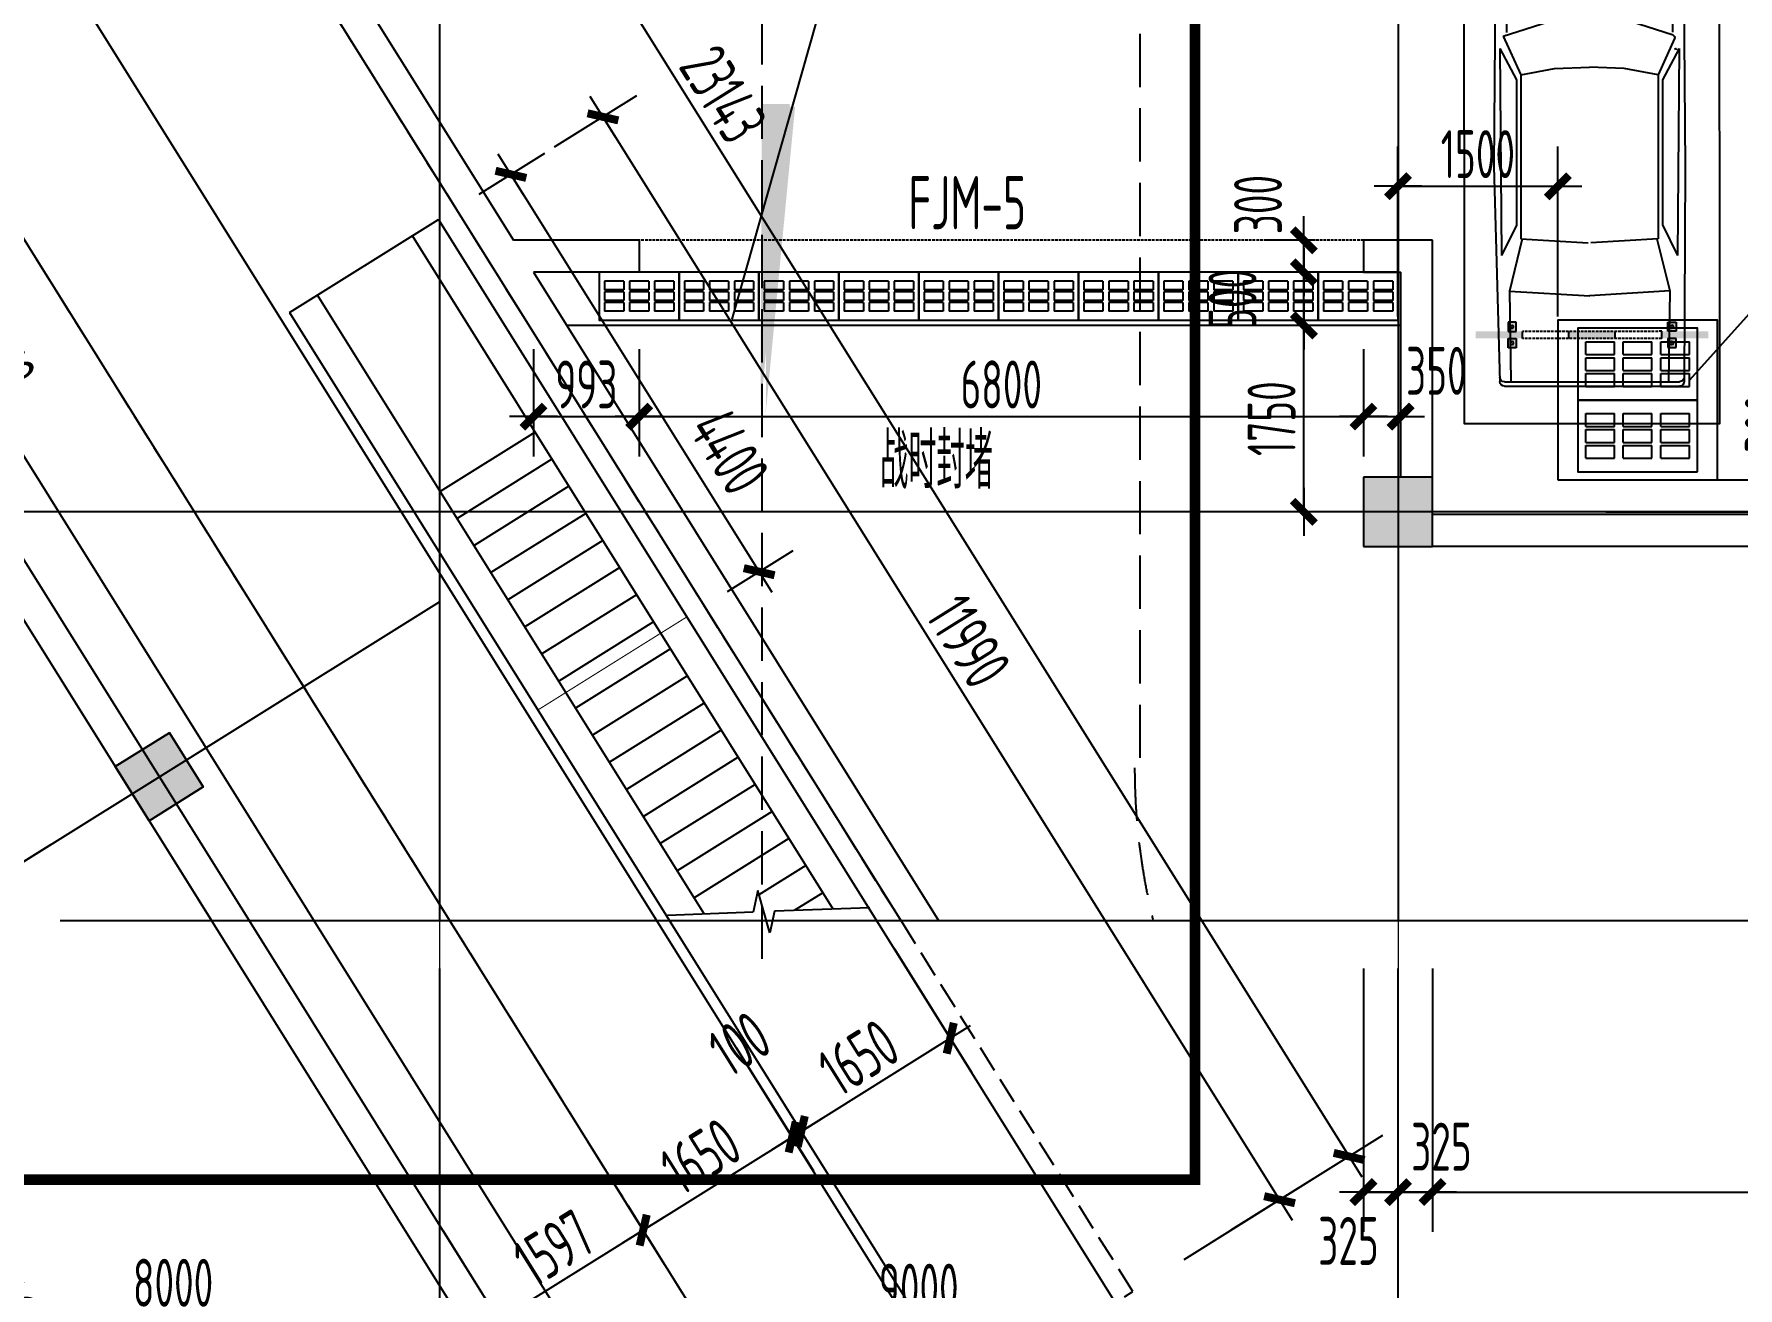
# Model space of a CAD drawing. Extents: x 1596194 to 1987057, y -212608 to 63160.
# Drawn here: x 1657224 to 1673222, y -39577 to -27804 of the extents above; entities that cross this region are included whole.
import ezdxf

# ---------------------------------------------------------------- set-up
doc = ezdxf.new("R2010")
doc.units = 0
doc.header["$LTSCALE"] = 100
doc.header["$MEASUREMENT"] = 0
doc.linetypes.add('DASH', pattern=[0.35, 0.25, -0.1])
doc.linetypes.add('DASH_200', pattern=[0.7, 0.5, -0.2])
doc.layers.get('0').update_dxf_attribs({"linetype": 'CONTINUOUS'})
doc.layers.get('DEFPOINTS').update_dxf_attribs({"linetype": 'CONTINUOUS'})
for name, color, linetype in [('4', 6, 'DASH'), ('_走道示意', 8, 'CONTINUOUS'), ('BALCONY', 6, 'CONTINUOUS'), ('CAR', 8, 'CONTINUOUS'), ('COLUMN', 1, 'CONTINUOUS'), ('DCHJ', 1, 'CONTINUOUS'), ('DOTE', 251, 'CONTINUOUS'), ('HA', 150, 'CONTINUOUS'), ('PUB_DIM', 3, 'CONTINUOUS'), ('PUB_TEXT', 30, 'CONTINUOUS'), ('SOLID_HATCH', 40, 'CONTINUOUS'), ('WALL', 2, 'CONTINUOUS'), ('WINDOW', 4, 'CONTINUOUS'), ('WINDOWS', 4, 'CONTINUOUS'), ('图层2', 251, 'CONTINUOUS'), ('车位', 8, 'CONTINUOUS')]:
    doc.layers.add(name, color=color, linetype=linetype)
doc.layers.add('AXIS', color=3, linetype='CONTINUOUS', lineweight=9)
doc.styles.add('DIM', font='', dxfattribs={"width": 0.75})
doc.styles.add('DIM_FONT', font='SYSZ.shx', dxfattribs={"width": 0.7, "bigfont": 'SYFS.shx'})
doc.styles.get('DIM').set_extended_font_data('FangSong_GB2312')
doc.dimstyles.new('DIMN-200', dxfattribs={"dimtxt": 300, "dimasz": 1, "dimexe": 250, "dimexo": 0, "dimgap": 150, "dimtad": 1, "dimdec": 0, "dimdsep": 46, "dimtxsty": 'DIM_FONT', "dimblk": '_DIMX', "dimcen": 2.5, "dimclrd": 3, "dimclre": 3, "dimclrt": 7, "dimadec": 0, "dimazin": 0, "dimtfac": 1, "dimtdec": 0, "dimtix": 1, "dimtmove": 2, "dimatfit": 3, "dimldrblk": '_DIMX', "dimfxl": 0, "dimtolj": 1, "dimtzin": 0, "dimarcsym": 0})
doc.dimstyles.new('DIMN150', dxfattribs={"dimscale": 1.5, "dimtxt": 300, "dimasz": 1, "dimexe": 250, "dimexo": 300, "dimgap": 30, "dimtad": 1, "dimdec": 0, "dimzin": 0, "dimdsep": 46, "dimtxsty": 'DIM_FONT', "dimblk": 'ARCHTICK', "dimcen": 0.09, "dimclrt": 7, "dimazin": 2, "dimtfac": 1, "dimtdec": 0, "dimtix": 1, "dimtmove": 2, "dimatfit": 3, "dimldrblk": 'DOT', "dimfxl": 0, "dimtolj": 1, "dimtzin": 0, "dimarcsym": 0})

# ---------------------------------------------------------------- blocks, each defined once
blk = doc.blocks.new('_archtick')
blk.add_line((-150, 0), (150, 0))
at = {"const_width": 50}
blk.add_lwpolyline([(-70, -70), (70, 70)], dxfattribs=at)
blk = doc.blocks.new('*D356')
at = {"layer": 'DEFPOINTS', "color": 0}
for p in [(1655378, -19922), (1669571, -38343), (1667642, -39548)]:
    blk.add_point(p, dxfattribs=at)
at = {"layer": 'PUB_DIM', "color": 0, "lineweight": -2}
for p, q in [((1655759, -19683), (1657625, -18517)), ((1657307, -18716), (1669571, -38343)), ((1668023, -39310), (1669889, -38144))]:
    blk.add_line(p, q, dxfattribs=at)
at = {"layer": 'PUB_DIM', "color": 0, "lineweight": -2, "xscale": 1.5, "yscale": 1.5, "zscale": 1.5}
for p, rotation in [((1657307, -18716), 121.9999999999949), ((1669571, -38343), 301.9999999999948)]:
    blk.add_blockref('_archtick', p, dxfattribs=dict(at, rotation=rotation))
at = {"layer": 'PUB_DIM', "color": 7, "insert": (1663695, -28369), "char_height": 450, "attachment_point": 5, "rotation": 302, "style": 'DIM_FONT'}
blk.add_mtext('\\A1;23143', dxfattribs=at)
blk = doc.blocks.new('_Dot')
at = {"color": 0, "linetype": 'ByBlock', "lineweight": -2}
blk.add_line((-0.5, 0), (-1, 0), dxfattribs=at)
at = {"color": 0, "linetype": 'ByBlock', "const_width": 0.5}
blk.add_lwpolyline([(-0.25, 0, 1), (0.25, 0, 1)], format="xyb", close=True, dxfattribs=at)
blk = doc.blocks.new('*D397')
at = {"layer": 'DEFPOINTS', "color": 0}
for p in [(1656291, -36449), (1659788, -42046), (1658566, -42810)]:
    blk.add_point(p, dxfattribs=at)
at = {"layer": 'PUB_DIM', "color": 0, "lineweight": -2}
for p, q in [((1655909, -36688), (1654750, -37412)), ((1655068, -37213), (1658566, -42810)), ((1659407, -42285), (1658248, -43009))]:
    blk.add_line(p, q, dxfattribs=at)
at = {"layer": 'PUB_DIM', "color": 0, "lineweight": -2, "xscale": 1.5, "yscale": 1.5, "zscale": 1.5}
for p, rotation in [((1655068, -37213), 121.9999999999517), ((1658566, -42810), 301.9999999999517)]:
    blk.add_blockref('_archtick', p, dxfattribs=dict(at, rotation=rotation))
at = {"layer": 'PUB_DIM', "color": 7, "insert": (1657073, -39852), "char_height": 450, "attachment_point": 5, "rotation": 302, "style": 'DIM_FONT'}
blk.add_mtext('\\A1;6600', dxfattribs=at)
blk = doc.blocks.new('*D596')
at = {"layer": 'DEFPOINTS', "color": 0}
for p in [(1670355, -36127), (1678705, -36127), (1678705, -38677)]:
    blk.add_point(p, dxfattribs=at)
at = {"layer": 'PUB_DIM', "color": 0, "lineweight": -2}
for p, q in [((1670355, -36577), (1670355, -39052)), ((1678705, -36577), (1678705, -39052)), ((1670355, -38677), (1678705, -38677))]:
    blk.add_line(p, q, dxfattribs=at)
at = {"layer": 'PUB_DIM', "color": 0, "lineweight": -2, "xscale": 1.5, "yscale": 1.5, "zscale": 1.5, "rotation": 180}
blk.add_blockref('_archtick', (1670355, -38677), dxfattribs=at)
at = {"layer": 'PUB_DIM', "color": 0, "lineweight": -2, "xscale": 1.5, "yscale": 1.5, "zscale": 1.5}
blk.add_blockref('_archtick', (1678705, -38677), dxfattribs=at)
at = {"layer": 'PUB_DIM', "color": 7, "insert": (1674530, -38374), "char_height": 450, "attachment_point": 5, "style": 'DIM_FONT'}
blk.add_mtext('\\A1;8350', dxfattribs=at)
blk = doc.blocks.new('*D597')
at = {"layer": 'DEFPOINTS', "color": 0}
for p in [(1670030, -36127), (1670355, -36127), (1670355, -38677)]:
    blk.add_point(p, dxfattribs=at)
at = {"layer": 'PUB_DIM', "color": 0, "lineweight": -2}
for p, q in [((1670030, -36577), (1670030, -39052)), ((1670355, -36577), (1670355, -39052)), ((1670030, -38677), (1670355, -38677))]:
    blk.add_line(p, q, dxfattribs=at)
at = {"layer": 'PUB_DIM', "color": 0, "lineweight": -2, "xscale": 1.5, "yscale": 1.5, "zscale": 1.5, "rotation": 180}
blk.add_blockref('_archtick', (1670030, -38677), dxfattribs=at)
at = {"layer": 'PUB_DIM', "color": 0, "lineweight": -2, "xscale": 1.5, "yscale": 1.5, "zscale": 1.5}
blk.add_blockref('_archtick', (1670355, -38677), dxfattribs=at)
at = {"layer": 'PUB_DIM', "color": 7, "insert": (1670438, -38251), "char_height": 450, "attachment_point": 5, "style": 'DIM_FONT'}
blk.add_mtext('\\A1;325', dxfattribs=at)
blk = doc.blocks.new('*D598')
at = {"layer": 'DEFPOINTS', "color": 0}
for p in [(1669705, -36127), (1670030, -36127), (1670030, -38677)]:
    blk.add_point(p, dxfattribs=at)
at = {"layer": 'PUB_DIM', "color": 0, "lineweight": -2}
for p, q in [((1669705, -36577), (1669705, -39052)), ((1670030, -36577), (1670030, -39052)), ((1669705, -38677), (1670030, -38677))]:
    blk.add_line(p, q, dxfattribs=at)
at = {"layer": 'PUB_DIM', "color": 0, "lineweight": -2, "xscale": 1.5, "yscale": 1.5, "zscale": 1.5, "rotation": 180}
blk.add_blockref('_archtick', (1669705, -38677), dxfattribs=at)
at = {"layer": 'PUB_DIM', "color": 0, "lineweight": -2, "xscale": 1.5, "yscale": 1.5, "zscale": 1.5}
blk.add_blockref('_archtick', (1670030, -38677), dxfattribs=at)
at = {"layer": 'PUB_DIM', "color": 7, "insert": (1669565, -39136), "char_height": 450, "attachment_point": 5, "style": 'DIM_FONT'}
blk.add_mtext('\\A1;325', dxfattribs=at)
blk = doc.blocks.new('*D781')
at = {"layer": 'DEFPOINTS', "color": 0}
for p in [(1650461, -19060), (1664492, -41515), (1663575, -42088)]:
    blk.add_point(p, dxfattribs=at)
at = {"layer": 'PUB_DIM', "color": 0, "lineweight": -2}
for p, q in [((1650079, -19298), (1649226, -19832)), ((1649544, -19633), (1663575, -42088)), ((1664110, -41753), (1663257, -42286))]:
    blk.add_line(p, q, dxfattribs=at)
at = {"layer": 'PUB_DIM', "color": 0, "lineweight": -2, "xscale": 1.5, "yscale": 1.5, "zscale": 1.5}
for p, rotation in [((1649544, -19633), 122.0000000000058), ((1663575, -42088), 302.0000000000059)]:
    blk.add_blockref('_archtick', p, dxfattribs=dict(at, rotation=rotation))
at = {"layer": 'PUB_DIM', "color": 7, "insert": (1656816, -30700), "char_height": 450, "attachment_point": 5, "rotation": 302, "style": 'DIM_FONT'}
blk.add_mtext('\\A1;26478', dxfattribs=at)
blk = doc.blocks.new('*D782')
at = {"layer": 'DEFPOINTS', "color": 0}
for p in [(1661022, -29545), (1664032, -32852), (1663353, -33276)]:
    blk.add_point(p, dxfattribs=at)
at = {"layer": 'PUB_DIM', "color": 0, "lineweight": -2}
for p, q in [((1661403, -29306), (1662019, -28922)), ((1661701, -29121), (1664032, -32852)), ((1663735, -33038), (1664350, -32653))]:
    blk.add_line(p, q, dxfattribs=at)
at = {"layer": 'PUB_DIM', "color": 0, "lineweight": -2, "xscale": 1.5, "yscale": 1.5, "zscale": 1.5}
for p, rotation in [((1661701, -29121), 121.9999999999991), ((1664032, -32852), 301.9999999999991)]:
    blk.add_blockref('_archtick', p, dxfattribs=dict(at, rotation=rotation))
at = {"layer": 'PUB_DIM', "color": 7, "insert": (1663751, -31722), "char_height": 450, "attachment_point": 5, "rotation": 302, "style": 'DIM_FONT'}
blk.add_mtext('\\A1;4400', dxfattribs=at)
blk = doc.blocks.new('*D783')
at = {"layer": 'DEFPOINTS', "color": 0}
for p in [(1661730, -29102), (1668918, -38749), (1668084, -39270)]:
    blk.add_point(p, dxfattribs=at)
at = {"layer": 'PUB_DIM', "color": 0, "lineweight": -2}
for p, q in [((1662111, -28864), (1662883, -28382)), ((1662565, -28581), (1668918, -38749)), ((1668465, -39032), (1669236, -38550))]:
    blk.add_line(p, q, dxfattribs=at)
at = {"layer": 'PUB_DIM', "color": 0, "lineweight": -2, "xscale": 1.5, "yscale": 1.5, "zscale": 1.5}
for p, rotation in [((1662565, -28581), 122.0000000000068), ((1668918, -38749), 302.0000000000068)]:
    blk.add_blockref('_archtick', p, dxfattribs=dict(at, rotation=rotation))
at = {"layer": 'PUB_DIM', "color": 7, "insert": (1665998, -33505), "char_height": 450, "attachment_point": 5, "rotation": 302, "style": 'DIM_FONT'}
blk.add_mtext('\\A1;11990', dxfattribs=at)
blk = doc.blocks.new('*D785')
at = {"layer": 'DEFPOINTS', "color": 0}
for p in [(1657759, -35178), (1661574, -41284), (1657947, -43550)]:
    blk.add_point(p, dxfattribs=at)
at = {"layer": 'PUB_DIM', "color": 0, "lineweight": -2}
for p, q in [((1657377, -35417), (1653814, -37643)), ((1654132, -37444), (1657947, -43550)), ((1661193, -41523), (1657629, -43749))]:
    blk.add_line(p, q, dxfattribs=at)
at = {"layer": 'PUB_DIM', "color": 0, "lineweight": -2, "xscale": 1.5, "yscale": 1.5, "zscale": 1.5}
for p, rotation in [((1654132, -37444), 121.9999999999941), ((1657947, -43550), 301.9999999999941)]:
    blk.add_blockref('_archtick', p, dxfattribs=dict(at, rotation=rotation))
at = {"layer": 'PUB_DIM', "color": 7, "insert": (1656296, -40337), "char_height": 450, "attachment_point": 5, "rotation": 302, "style": 'DIM_FONT'}
blk.add_mtext('\\A1;7200', dxfattribs=at)
blk = doc.blocks.new('*D787')
at = {"layer": 'DEFPOINTS', "color": 0}
for p in [(1665063, -36012), (1663664, -36887), (1665826, -37233)]:
    blk.add_point(p, dxfattribs=at)
at = {"layer": 'PUB_DIM', "color": 0, "lineweight": -2}
for p, q in [((1665302, -36394), (1666025, -37551)), ((1663902, -37268), (1664625, -38426)), ((1664427, -38108), (1665826, -37233))]:
    blk.add_line(p, q, dxfattribs=at)
at = {"layer": 'PUB_DIM', "color": 0, "lineweight": -2, "xscale": 1.5, "yscale": 1.5, "zscale": 1.5}
for p, rotation in [((1665826, -37233), 32.00000000000036), ((1664427, -38108), 212.0000000000004)]:
    blk.add_blockref('_archtick', p, dxfattribs=dict(at, rotation=rotation))
at = {"layer": 'PUB_DIM', "color": 7, "insert": (1664966, -37414), "char_height": 450, "attachment_point": 5, "rotation": 32, "style": 'DIM_FONT'}
blk.add_mtext('\\A1;1650', dxfattribs=at)
blk = doc.blocks.new('*D788')
at = {"layer": 'DEFPOINTS', "color": 0}
for p in [(1663579, -36940), (1663664, -36887), (1664427, -38108)]:
    blk.add_point(p, dxfattribs=at)
at = {"layer": 'PUB_DIM', "color": 0, "lineweight": -2}
for p, q in [((1663902, -37268), (1664625, -38426)), ((1663817, -37321), (1664541, -38479)), ((1664342, -38161), (1664427, -38108))]:
    blk.add_line(p, q, dxfattribs=at)
at = {"layer": 'PUB_DIM', "color": 0, "lineweight": -2, "xscale": 1.5, "yscale": 1.5, "zscale": 1.5}
for p, rotation in [((1664427, -38108), 32.00000000001211), ((1664342, -38161), 212.0000000000121)]:
    blk.add_blockref('_archtick', p, dxfattribs=dict(at, rotation=rotation))
at = {"layer": 'PUB_DIM', "color": 7, "insert": (1663848, -37285), "char_height": 450, "attachment_point": 5, "rotation": 32, "style": 'DIM_FONT'}
blk.add_mtext('\\A1;100', dxfattribs=at)
blk = doc.blocks.new('*D789')
at = {"layer": 'DEFPOINTS', "color": 0}
for p in [(1663579, -36940), (1662180, -37814), (1664342, -38161)]:
    blk.add_point(p, dxfattribs=at)
at = {"layer": 'PUB_DIM', "color": 0, "lineweight": -2}
for p, q in [((1663817, -37321), (1664541, -38479)), ((1662418, -38196), (1663141, -39353)), ((1662943, -39035), (1664342, -38161))]:
    blk.add_line(p, q, dxfattribs=at)
at = {"layer": 'PUB_DIM', "color": 0, "lineweight": -2, "xscale": 1.5, "yscale": 1.5, "zscale": 1.5}
for p, rotation in [((1664342, -38161), 32.00000000000078), ((1662943, -39035), 212.0000000000008)]:
    blk.add_blockref('_archtick', p, dxfattribs=dict(at, rotation=rotation))
at = {"layer": 'PUB_DIM', "color": 7, "insert": (1663482, -38342), "char_height": 450, "attachment_point": 5, "rotation": 32, "style": 'DIM_FONT'}
blk.add_mtext('\\A1;1650', dxfattribs=at)
blk = doc.blocks.new('*D790')
at = {"layer": 'DEFPOINTS', "color": 0}
for p in [(1662180, -37814), (1660825, -38660), (1662943, -39035)]:
    blk.add_point(p, dxfattribs=at)
at = {"layer": 'PUB_DIM', "color": 0, "lineweight": -2}
for p, q in [((1662418, -38196), (1663141, -39353)), ((1661064, -39042), (1661787, -40199)), ((1661588, -39881), (1662943, -39035))]:
    blk.add_line(p, q, dxfattribs=at)
at = {"layer": 'PUB_DIM', "color": 0, "lineweight": -2, "xscale": 1.5, "yscale": 1.5, "zscale": 1.5}
for p, rotation in [((1662943, -39035), 31.99999999999969), ((1661588, -39881), 211.9999999999997)]:
    blk.add_blockref('_archtick', p, dxfattribs=dict(at, rotation=rotation))
at = {"layer": 'PUB_DIM', "color": 7, "insert": (1662105, -39202), "char_height": 450, "attachment_point": 5, "rotation": 32, "style": 'DIM_FONT'}
blk.add_mtext('\\A1;1597', dxfattribs=at)
blk = doc.blocks.new('*D806')
at = {"layer": 'DEFPOINTS', "color": 0}
for p in [(1669146, -30540), (1669705, -30540), (1669705, -32290)]:
    blk.add_point(p, dxfattribs=at)
at = {"layer": 'PUB_DIM', "color": 0, "lineweight": -2}
for p, q in [((1669255, -30540), (1668771, -30540)), ((1669146, -32290), (1669146, -30540)), ((1669255, -32290), (1668771, -32290))]:
    blk.add_line(p, q, dxfattribs=at)
at = {"layer": 'PUB_DIM', "color": 0, "lineweight": -2, "xscale": 1.5, "yscale": 1.5, "zscale": 1.5}
for p, rotation in [((1669146, -30540), 90), ((1669146, -32290), 270)]:
    blk.add_blockref('_archtick', p, dxfattribs=dict(at, rotation=rotation))
at = {"layer": 'PUB_DIM', "color": 7, "insert": (1668843, -31415), "char_height": 450, "attachment_point": 5, "rotation": 90, "style": 'DIM_FONT'}
blk.add_mtext('\\A1;1750', dxfattribs=at)
blk = doc.blocks.new('*D807')
at = {"layer": 'DEFPOINTS', "color": 0}
for p in [(1669146, -30040), (1669705, -30040), (1669705, -30540)]:
    blk.add_point(p, dxfattribs=at)
at = {"layer": 'PUB_DIM', "color": 0, "lineweight": -2}
for p, q in [((1669255, -30040), (1668771, -30040)), ((1669146, -30540), (1669146, -30040)), ((1669255, -30540), (1668771, -30540))]:
    blk.add_line(p, q, dxfattribs=at)
at = {"layer": 'PUB_DIM', "color": 0, "lineweight": -2, "xscale": 1.5, "yscale": 1.5, "zscale": 1.5}
for p, rotation in [((1669146, -30040), 90), ((1669146, -30540), 270)]:
    blk.add_blockref('_archtick', p, dxfattribs=dict(at, rotation=rotation))
at = {"layer": 'PUB_DIM', "color": 7, "insert": (1668476, -30290), "char_height": 450, "attachment_point": 5, "rotation": 90, "style": 'DIM_FONT'}
blk.add_mtext('\\A1;500', dxfattribs=at)
blk = doc.blocks.new('*D808')
at = {"layer": 'DEFPOINTS', "color": 0}
for p in [(1669146, -29740), (1669705, -29740), (1669705, -30040)]:
    blk.add_point(p, dxfattribs=at)
at = {"layer": 'PUB_DIM', "color": 0, "lineweight": -2}
for p, q in [((1669255, -29740), (1668771, -29740)), ((1669146, -30040), (1669146, -29740)), ((1669255, -30040), (1668771, -30040))]:
    blk.add_line(p, q, dxfattribs=at)
at = {"layer": 'PUB_DIM', "color": 0, "lineweight": -2, "xscale": 1.5, "yscale": 1.5, "zscale": 1.5}
for p, rotation in [((1669146, -29740), 90), ((1669146, -30040), 270)]:
    blk.add_blockref('_archtick', p, dxfattribs=dict(at, rotation=rotation))
at = {"layer": 'PUB_DIM', "color": 7, "insert": (1668716, -29405), "char_height": 450, "attachment_point": 5, "rotation": 90, "style": 'DIM_FONT'}
blk.add_mtext('\\A1;300', dxfattribs=at)
blk = doc.blocks.new('*D822')
at = {"layer": 'DEFPOINTS', "color": 0}
for p in [(1669705, -30314), (1670055, -30314), (1670055, -31396)]:
    blk.add_point(p, dxfattribs=at)
at = {"layer": 'PUB_DIM', "color": 0, "lineweight": -2}
for p, q in [((1669705, -30764), (1669705, -31771)), ((1670055, -30764), (1670055, -31771)), ((1669705, -31396), (1670055, -31396))]:
    blk.add_line(p, q, dxfattribs=at)
at = {"layer": 'PUB_DIM', "color": 0, "lineweight": -2, "xscale": 1.5, "yscale": 1.5, "zscale": 1.5, "rotation": 180}
blk.add_blockref('_archtick', (1669705, -31396), dxfattribs=at)
at = {"layer": 'PUB_DIM', "color": 0, "lineweight": -2, "xscale": 1.5, "yscale": 1.5, "zscale": 1.5}
blk.add_blockref('_archtick', (1670055, -31396), dxfattribs=at)
at = {"layer": 'PUB_DIM', "color": 7, "insert": (1670390, -30966), "char_height": 450, "attachment_point": 5, "style": 'DIM_FONT'}
blk.add_mtext('\\A1;350', dxfattribs=at)
blk = doc.blocks.new('*D823')
at = {"layer": 'DEFPOINTS', "color": 0}
for p in [(1662905, -30314), (1669705, -30314), (1669705, -31396)]:
    blk.add_point(p, dxfattribs=at)
at = {"layer": 'PUB_DIM', "color": 0, "lineweight": -2}
for p, q in [((1662905, -30764), (1662905, -31771)), ((1669705, -30764), (1669705, -31771)), ((1662905, -31396), (1669705, -31396))]:
    blk.add_line(p, q, dxfattribs=at)
at = {"layer": 'PUB_DIM', "color": 0, "lineweight": -2, "xscale": 1.5, "yscale": 1.5, "zscale": 1.5, "rotation": 180}
blk.add_blockref('_archtick', (1662905, -31396), dxfattribs=at)
at = {"layer": 'PUB_DIM', "color": 0, "lineweight": -2, "xscale": 1.5, "yscale": 1.5, "zscale": 1.5}
blk.add_blockref('_archtick', (1669705, -31396), dxfattribs=at)
at = {"layer": 'PUB_DIM', "color": 7, "insert": (1666305, -31094), "char_height": 450, "attachment_point": 5, "style": 'DIM_FONT'}
blk.add_mtext('\\A1;6800', dxfattribs=at)
blk = doc.blocks.new('*D824')
at = {"layer": 'DEFPOINTS', "color": 0}
for p in [(1661912, -30314), (1662905, -30314), (1662905, -31396)]:
    blk.add_point(p, dxfattribs=at)
at = {"layer": 'PUB_DIM', "color": 0, "lineweight": -2}
for p, q in [((1661912, -30764), (1661912, -31771)), ((1662905, -30764), (1662905, -31771)), ((1661912, -31396), (1662905, -31396))]:
    blk.add_line(p, q, dxfattribs=at)
at = {"layer": 'PUB_DIM', "color": 0, "lineweight": -2, "xscale": 1.5, "yscale": 1.5, "zscale": 1.5, "rotation": 180}
blk.add_blockref('_archtick', (1661912, -31396), dxfattribs=at)
at = {"layer": 'PUB_DIM', "color": 0, "lineweight": -2, "xscale": 1.5, "yscale": 1.5, "zscale": 1.5}
blk.add_blockref('_archtick', (1662905, -31396), dxfattribs=at)
at = {"layer": 'PUB_DIM', "color": 7, "insert": (1662409, -31094), "char_height": 450, "attachment_point": 5, "style": 'DIM_FONT'}
blk.add_mtext('\\A1;993', dxfattribs=at)
blk = doc.blocks.new('*D1069')
at = {"layer": 'DEFPOINTS', "color": 0}
for p in [(1671530, -31990), (1674158, -31990), (1671530, -32290)]:
    blk.add_point(p, dxfattribs=at)
at = {"layer": 'PUB_DIM', "color": 0, "lineweight": -2}
for p, q in [((1671980, -31990), (1674533, -31990)), ((1674158, -32290), (1674158, -31990)), ((1671980, -32290), (1674533, -32290))]:
    blk.add_line(p, q, dxfattribs=at)
at = {"layer": 'PUB_DIM', "color": 0, "lineweight": -2, "xscale": 1.5, "yscale": 1.5, "zscale": 1.5}
for p, rotation in [((1674158, -31990), 90), ((1674158, -32290), 270)]:
    blk.add_blockref('_archtick', p, dxfattribs=dict(at, rotation=rotation))
at = {"layer": 'PUB_DIM', "color": 7, "insert": (1673513, -31457), "char_height": 450, "attachment_point": 5, "rotation": 90, "style": 'DIM_FONT'}
blk.add_mtext('\\A1;300', dxfattribs=at)
blk = doc.blocks.new('*D1070')
at = {"layer": 'DEFPOINTS', "color": 0}
for p in [(1671530, -29233), (1670030, -30905), (1671530, -30905)]:
    blk.add_point(p, dxfattribs=at)
at = {"layer": 'PUB_DIM', "color": 0, "lineweight": -2}
for p, q in [((1670030, -30455), (1670030, -28858)), ((1671530, -30455), (1671530, -28858)), ((1670030, -29233), (1671530, -29233))]:
    blk.add_line(p, q, dxfattribs=at)
at = {"layer": 'PUB_DIM', "color": 0, "lineweight": -2, "xscale": 1.5, "yscale": 1.5, "zscale": 1.5, "rotation": 180}
blk.add_blockref('_archtick', (1670030, -29233), dxfattribs=at)
at = {"layer": 'PUB_DIM', "color": 0, "lineweight": -2, "xscale": 1.5, "yscale": 1.5, "zscale": 1.5}
blk.add_blockref('_archtick', (1671530, -29233), dxfattribs=at)
at = {"layer": 'PUB_DIM', "color": 7, "insert": (1670780, -28931), "char_height": 450, "attachment_point": 5, "style": 'DIM_FONT'}
blk.add_mtext('\\A1;1500', dxfattribs=at)
blk = doc.blocks.new('*D1409')
at = {"layer": 'AXIS', "color": 0, "lineweight": -2}
for p, q in [((1643510, -36577), (1643510, -41452)), ((1792430, -36577), (1792430, -41452)), ((1643510, -41077), (1792430, -41077))]:
    blk.add_line(p, q, dxfattribs=at)
at = {"layer": 'DEFPOINTS', "color": 0}
for p in [(1643510, -36127), (1792430, -36127), (1792430, -41077)]:
    blk.add_point(p, dxfattribs=at)
at = {"layer": 'AXIS', "color": 0, "lineweight": -2, "xscale": 1.5, "yscale": 1.5, "zscale": 1.5, "rotation": 180}
blk.add_blockref('_archtick', (1643510, -41077), dxfattribs=at)
at = {"layer": 'AXIS', "color": 0, "lineweight": -2, "xscale": 1.5, "yscale": 1.5, "zscale": 1.5}
blk.add_blockref('_archtick', (1792430, -41077), dxfattribs=at)
at = {"layer": 'AXIS', "color": 7, "insert": (1717970, -40775), "char_height": 450, "attachment_point": 5, "style": 'DIM_FONT'}
blk.add_mtext('\\A1;148920', dxfattribs=at)
blk = doc.blocks.new('*D1411')
at = {"layer": 'AXIS', "color": 0, "lineweight": -2}
for p, q in [((1653030, -36577), (1653030, -40252)), ((1661030, -36577), (1661030, -40252)), ((1653030, -39877), (1661030, -39877))]:
    blk.add_line(p, q, dxfattribs=at)
at = {"layer": 'DEFPOINTS', "color": 0}
for p in [(1653030, -36127), (1661030, -36127), (1661030, -39877)]:
    blk.add_point(p, dxfattribs=at)
at = {"layer": 'AXIS', "color": 0, "lineweight": -2, "xscale": 1.5, "yscale": 1.5, "zscale": 1.5, "rotation": 180}
blk.add_blockref('_archtick', (1653030, -39877), dxfattribs=at)
at = {"layer": 'AXIS', "color": 0, "lineweight": -2, "xscale": 1.5, "yscale": 1.5, "zscale": 1.5}
blk.add_blockref('_archtick', (1661030, -39877), dxfattribs=at)
at = {"layer": 'AXIS', "color": 7, "insert": (1658529, -39529), "char_height": 450, "attachment_point": 5, "style": 'DIM_FONT'}
blk.add_mtext('\\A1;8000', dxfattribs=at)
blk = doc.blocks.new('*D1412')
at = {"layer": 'AXIS', "color": 0, "lineweight": -2}
for p, q in [((1661030, -36577), (1661030, -40252)), ((1670030, -36577), (1670030, -40252)), ((1661030, -39877), (1670030, -39877))]:
    blk.add_line(p, q, dxfattribs=at)
at = {"layer": 'DEFPOINTS', "color": 0}
for p in [(1661030, -36127), (1670030, -36127), (1670030, -39877)]:
    blk.add_point(p, dxfattribs=at)
at = {"layer": 'AXIS', "color": 0, "lineweight": -2, "xscale": 1.5, "yscale": 1.5, "zscale": 1.5, "rotation": 180}
blk.add_blockref('_archtick', (1661030, -39877), dxfattribs=at)
at = {"layer": 'AXIS', "color": 0, "lineweight": -2, "xscale": 1.5, "yscale": 1.5, "zscale": 1.5}
blk.add_blockref('_archtick', (1670030, -39877), dxfattribs=at)
at = {"layer": 'AXIS', "color": 7, "insert": (1665530, -39575), "char_height": 450, "attachment_point": 5, "style": 'DIM_FONT'}
blk.add_mtext('\\A1;9000', dxfattribs=at)
blk = doc.blocks.new('*D1413')
at = {"layer": 'AXIS', "color": 0, "lineweight": -2}
for p, q in [((1670030, -36577), (1670030, -40252)), ((1679030, -36577), (1679030, -40252)), ((1670030, -39877), (1679030, -39877))]:
    blk.add_line(p, q, dxfattribs=at)
at = {"layer": 'DEFPOINTS', "color": 0}
for p in [(1670030, -36127), (1679030, -36127), (1679030, -39877)]:
    blk.add_point(p, dxfattribs=at)
at = {"layer": 'AXIS', "color": 0, "lineweight": -2, "xscale": 1.5, "yscale": 1.5, "zscale": 1.5, "rotation": 180}
blk.add_blockref('_archtick', (1670030, -39877), dxfattribs=at)
at = {"layer": 'AXIS', "color": 0, "lineweight": -2, "xscale": 1.5, "yscale": 1.5, "zscale": 1.5}
blk.add_blockref('_archtick', (1679030, -39877), dxfattribs=at)
at = {"layer": 'AXIS', "color": 7, "insert": (1674530, -39575), "char_height": 450, "attachment_point": 5, "style": 'DIM_FONT'}
blk.add_mtext('\\A1;9000', dxfattribs=at)
blk = doc.blocks.new('A$C4B905A97')
at = {"layer": 'BALCONY'}
for p, q in [((50, 365), (230, 365)), ((50, 285), (50, 365)), ((50, 310), (50, 340)), ((230, 285), (230, 365)), ((285, 365), (465, 365)), ((285, 285), (285, 365)), ((285, 310), (285, 340)), ((465, 285), (465, 365)), ((520, 285), (520, 365)), ((520, 365), (700, 365)), ((700, 285), (700, 365)), ((50, 285), (230, 285)), ((50, 185), (50, 265)), ((50, 265), (230, 265)), ((50, 210), (50, 240)), ((230, 185), (230, 265)), ((285, 285), (465, 285)), ((285, 185), (285, 265)), ((285, 265), (465, 265)), ((285, 210), (285, 240)), ((465, 185), (465, 265)), ((520, 285), (700, 285)), ((520, 265), (700, 265)), ((520, 185), (520, 265)), ((700, 185), (700, 265)), ((50, 185), (230, 185)), ((50, 165), (230, 165)), ((50, 165), (230, 165)), ((50, 85), (50, 165)), ((50, 110), (50, 140)), ((230, 85), (230, 165)), ((285, 185), (465, 185)), ((285, 165), (465, 165)), ((285, 165), (465, 165)), ((285, 85), (285, 165)), ((285, 110), (285, 140)), ((465, 85), (465, 165)), ((520, 185), (700, 185)), ((520, 85), (520, 165)), ((520, 165), (700, 165)), ((520, 165), (700, 165)), ((700, 85), (700, 165)), ((50, 85), (230, 85)), ((285, 85), (465, 85)), ((520, 85), (700, 85))]:
    blk.add_line(p, q, dxfattribs=at)
at = {"layer": 'WINDOW'}
blk.add_lwpolyline([(750, 0), (750, 450), (0, 450), (0, 0)], close=True, dxfattribs=at)
blk = doc.blocks.new('_DIMX')
blk.add_line((-150, 0), (150, 0))
at = {"const_width": 50}
blk.add_lwpolyline([(-70, -70), (70, 70)], dxfattribs=at)
blk = doc.blocks.new('*D216')
at = {"layer": 'AXIS', "color": 3, "lineweight": -2}
for p, q in [((1643684, -18503), (1641527, -19851)), ((1641655, -19772), (1656916, -44194)), ((1658946, -42927), (1656789, -44274))]:
    blk.add_line(p, q, dxfattribs=at)
at = {"layer": 'DEFPOINTS', "color": 0}
for p in [(1643684, -18503), (1658946, -42927), (1656916, -44195)]:
    blk.add_point(p, dxfattribs=at)
at = {"layer": 'AXIS', "color": 3, "lineweight": -2}
for p, rotation in [((1641655, -19771), 121.9999999999996), ((1656916, -44195), 301.9999999999996)]:
    blk.add_blockref('_DIMX', p, dxfattribs=dict(at, rotation=rotation))
at = {"layer": 'AXIS', "color": 7, "insert": (1649637, -31763), "char_height": 375, "attachment_point": 5, "rotation": 302, "style": 'DIM_FONT'}
blk.add_mtext('\\A1;28800', dxfattribs=at)
blk = doc.blocks.new('jing-1')
at = {"layer": 'WINDOW'}
blk.add_lwpolyline([(1000, 0), (1000, 1000), (0, 1000), (0, 0)], close=True, dxfattribs=at)
at = {"layer": 'WINDOW', "rotation": 90}
for p in [(500, 125), (950, 125)]:
    blk.add_blockref('A$C4B905A97', p, dxfattribs=at)
blk = doc.blocks.new('车位')
at = {"layer": '车位'}
h = blk.add_hatch(color=256, dxfattribs=at)
h.paths.add_polyline_path([(411, -866), (487, -866), (487, -953), (411, -953)])
edge = h.paths.add_edge_path(flags=16)
edge.add_ellipse((449, -909), major_axis=(10.2, 10.2), ratio=1, start_angle=-45.0335, end_angle=314.9665, ccw=False)
edge = h.paths.add_edge_path(flags=16)
edge.add_ellipse((449, -757), major_axis=(10.2, 10.2), ratio=1, start_angle=-45.0335, end_angle=314.9665, ccw=False)
h.paths.add_polyline_path([(411, -800), (487, -800), (487, -713), (411, -713)])
h = blk.add_hatch(color=256, dxfattribs=at)
h.paths.add_polyline_path([(1988, -867), (1912, -867), (1912, -954), (1988, -954)])
h.paths.add_polyline_path([(1988, -801), (1912, -801), (1912, -714), (1988, -714)])
edge = h.paths.add_edge_path(flags=16)
edge.add_ellipse((1950, -757), major_axis=(10.2, 10.2), ratio=1, start_angle=-45.0335, end_angle=314.9665, ccw=False)
edge = h.paths.add_edge_path(flags=16)
edge.add_ellipse((1950, -910), major_axis=(10.2, 10.2), ratio=1, start_angle=-45.0335, end_angle=314.9665, ccw=False)
h = blk.add_hatch(color=256, dxfattribs=at)
h.paths.add_polyline_path([(1854, -801), (2291, -801), (2291, -867), (1854, -867)])
h.paths.add_polyline_path([(981, -801), (1418, -801), (1418, -866), (981, -866)])
h.paths.add_polyline_path([(108, -800), (545, -800), (545, -866), (108, -866)])
at = {"layer": 'DCHJ', "color": 251}
for p, q in [((487, -713), (411, -713)), ((411, -713), (411, -800)), ((487, -800), (487, -713)), ((1912, -801), (1912, -714)), ((1912, -714), (1988, -714)), ((1988, -714), (1988, -801)), ((411, -800), (487, -800)), ((411, -866), (487, -866)), ((411, -953), (411, -866)), ((981, -801), (981, -866)), ((1418, -801), (1418, -866)), ((1854, -801), (1854, -867)), ((1988, -801), (1912, -801)), ((1988, -867), (1912, -867)), ((1912, -867), (1912, -954))]:
    blk.add_line(p, q, dxfattribs=at)
for centre in [(449, -757), (1950, -757), (449, -909)]:
    blk.add_circle(centre, 14.4, dxfattribs=at)
at = {"layer": '车位'}
for p, q in [((487, -953), (411, -953)), ((487, -866), (487, -953)), ((545, -800), (545, -866)), ((1912, -954), (1988, -954)), ((1988, -954), (1988, -867))]:
    blk.add_line(p, q, dxfattribs=at)
at = {"layer": '车位', "linetype": 'DASH'}
for p, q in [((1854, -801), (545, -800)), ((1854, -867), (545, -866))]:
    blk.add_line(p, q, dxfattribs=at)
at = {"layer": '车位'}
blk.add_lwpolyline([(-3, -5500), (0, 0), (2400, -1), (2397, -5501)], close=True, dxfattribs=at)
blk.add_circle((1950, -910), 14.4, dxfattribs=at)
blk = doc.blocks.new('CAR8')
for p, q in [((-376, 1236), (-226, 1262)), ((-226, 1262), (-206, 1237)), ((4, 1244), (151, 1298)), ((151, 1298), (470, 1303)), ((470, 1303), (678, 1271)), ((678, 1271), (2652, 1285)), ((2652, 1285), (4896, 1226)), ((-376, 1236), (-474, 253)), ((-331, 1226), (-393, 293)), ((-331, 1226), (4, 1244)), ((-184, 1235), (-206, 289)), ((-188, 1124), (1252, 1155)), ((1292, 1188), (1141, 719)), ((1292, 1188), (1697, 1006)), ((1420, 1224), (3582, 1207)), ((1420, 1224), (1749, 1051)), ((3263, 1051), (3582, 1207)), ((3407, 991), (3951, 1125)), ((3951, 1125), (4003, 287)), ((3951, 1125), (4893, 1110)), ((4898, 1177), (4898, -649)), ((4945, 1176), (4945, -649)), ((-313, 762), (1127, 977)), ((1697, 1006), (1630, 652)), ((1697, 1006), (3406, 1006)), ((1749, 1051), (3263, 1051)), ((3406, 1006), (3449, 302)), ((1141, 719), (1108, 289)), ((1630, 652), (1617, 289)), ((-474, 253), (-376, -659)), ((-393, 293), (-331, -649)), ((-184, -658), (-206, 288)), ((1141, -141), (1108, 288)), ((1630, -75), (1617, 288)), ((3406, -429), (3449, 275)), ((3951, -548), (4003, 290)), ((1283, -584), (1141, -141)), ((1697, -429), (1630, -75)), ((-313, -185), (1127, -400)), ((1317, -599), (1697, -429)), ((1420, -647), (1749, -474)), ((1697, -429), (3406, -429)), ((1749, -474), (3263, -474)), ((3263, -474), (3582, -630)), ((3407, -414), (3951, -548)), ((3951, -548), (4893, -533)), ((-376, -659), (-226, -685)), ((-331, -649), (4, -667)), ((-226, -685), (-206, -660)), ((-188, -547), (1252, -578)), ((4, -667), (151, -721)), ((470, -726), (678, -694)), ((678, -694), (2652, -708)), ((1420, -647), (3582, -630)), ((2652, -708), (4895, -699)), ((151, -721), (470, -726))]:
    blk.add_line(p, q)
for centre, radius, start, end in [((1307, 1154), 25, 65.7961, 162.2571), ((4848, 1177), 50, 0, 88.5082), ((4895, 1176), 50, 0, 88.5082), ((-193, 289), 12.5, 178.7004, 181.2996), ((1121, 289), 12.5, 175.5855, 184.4145), ((1629, 289), 12.5, 177.991, 182.009), ((1307, -577), 25, 197.7429, 294.2039), ((1435, -611), 12.5, 116.9382, 269.53), ((4848, -649), 50, 270.2142, 0), ((4895, -649), 50, 270.2142, 0)]:
    blk.add_arc(centre, radius, start, end)
at = {"linetype": 'Continuous', "style": 'DIM', "flags": 9}
for tag in ['XSIZE', 'YSIZE']:
    blk.add_attdef(tag, (-393, 293), '', height=0.5, dxfattribs=at)
blk = doc.blocks.new('车位-car')
at = {"layer": 'CAR', "xscale": 0.9000000003718892, "yscale": 0.9000000000232831, "zscale": 0.9, "rotation": 89.96654327695857}
blk.add_blockref('CAR8', (1434, -4802), dxfattribs=at)
at = {"layer": '车位'}
blk.add_blockref('车位', (0, 0), dxfattribs=at)
blk = doc.blocks.new('_fzh')
for p, q in [((-0.5, 0.5), (-0.5, -0.5)), ((0.5, 0.5), (-0.5, 0.5)), ((0.5, -0.5), (0.5, 0.5)), ((-0.5, -0.5), (0.5, -0.5))]:
    blk.add_line(p, q)
at = {"layer": 'SOLID_HATCH'}
blk.add_solid([(0.5, 0.5), (0.5, -0.5), (-0.5, 0.5), (-0.5, -0.5)], dxfattribs=at)
blk = doc.blocks.new('A$C2D8B7957')
at = {"linetype": 'Continuous'}
h = blk.add_hatch(color=256, dxfattribs=at)
h.paths.add_polyline_path([(2869, 0), (1150, 165), (1412, 269), (2870, 263)])
h.paths.add_polyline_path([(1412, 269), (1150, 165), (0, 275)])

msp = doc.modelspace()

# ---------------------------------------------------------------- hatches: boundary and pattern name
at = {"layer": 'COLUMN'}
msp.add_hatch(color=256, dxfattribs=at).paths.add_polyline_path([(1657985.978, -34682.537), (1658303.93, -35191.366), (1658812.759, -34873.415), (1658494.807, -34364.586)])

# ---------------------------------------------------------------- linework, layer by layer
at = {"layer": '4', "ltscale": 10}
msp.add_lwpolyline([(1655275.885, -19985.412), (1652228.882, -21889.391), (1664492.092, -41514.63), (1667539.948, -39612.016), (1655275.885, -19985.412)], dxfattribs=at)
at = {"layer": '_走道示意', "linetype": 'DASH_200', "ltscale": 10}
for p, q in [((1664057.308, -5188.242), (1664057.308, -36637.454)), ((1667607.308, -12400.933), (1667607.308, -34718.136))]:
    msp.add_line(p, q, dxfattribs=at)
msp.add_arc((1673557.308, -34693.136), 6000, 180, 193.8255767, dxfattribs=at)
at = {"layer": 'AXIS'}
for p, q in [((1657758.906, -35178.179), (1654711.777, -37082.236)), ((1661030.206, -36126.938), (1661030.206, -42126.938)), ((1670030.206, -36126.938), (1670030.206, -42126.938))]:
    msp.add_line(p, q, dxfattribs=at)
at = {"layer": 'COLUMN'}
msp.add_lwpolyline([(1658494.807, -34364.586), (1658812.759, -34873.415), (1658303.93, -35191.366), (1657985.978, -34682.537)], close=True, dxfattribs=at)
at = {"layer": 'DOTE'}
for p, q in [((1670030.206, 55662.2), (1670030.206, -36126.938)), ((1661030.206, 50334.236), (1661030.206, -36126.938)), ((1641494.944, -7725.242), (1663243.889, -42530.829)), ((1799629.617, -32289.869), (1638383.856, -32289.869)), ((1655261.591, -36738.677), (1661030.206, -33134.046))]:
    msp.add_line(p, q, dxfattribs=at)
at = {"layer": 'HA'}
msp.add_lwpolyline([(1657467.517, -36126.938), (1725485.685, -36126.938), (1725600.336, -35811.938), (1725711.422, -36441.938), (1725823.185, -36126.938), (1793841.353, -36126.938)], dxfattribs=at)
at = {"layer": 'PUB_TEXT'}
for p, q in [((1664939.668, -26382.635), (1663774.169, -30482.282)), ((1674127.163, -29536.87), (1672767.378, -31052.369))]:
    msp.add_line(p, q, dxfattribs=at)
at = {"layer": 'WALL'}
for p, q in [((1646539.722, -16364.698), (1658888.54, -36126.938)), ((1646698.698, -16619.113), (1661960.372, -41042.896)), ((1655275.885, -19985.412), (1665362.23, -36126.938)), ((1650927.507, -22820.498), (1662214.786, -40883.92)), ((1659709.761, -26514.974), (1661724.899, -29739.869)), ((1662905.206, -29739.869), (1661724.899, -29739.869)), ((1662905.206, -29739.869), (1662905.206, -30039.869)), ((1669705.206, -29739.869), (1669705.206, -30039.869)), ((1670355.206, -29739.869), (1669705.206, -29739.869)), ((1670355.206, -31964.869), (1670355.206, -29739.869)), ((1661912.36, -30039.869), (1665715.983, -36126.938)), ((1662905.206, -30039.869), (1661912.36, -30039.869)), ((1669705.206, -30039.869), (1670055.206, -30039.869)), ((1670055.206, -31964.869), (1670055.206, -30039.869)), ((1678705.206, -32314.869), (1670355.206, -32314.869)), ((1678705.206, -32614.869), (1670355.206, -32614.869))]:
    msp.add_line(p, q, dxfattribs=at)
at = {"layer": 'WINDOW', "linetype": 'DASH'}
for p, q in [((1669705.206, -29739.869), (1662905.206, -29739.869)), ((1670030.206, -30039.869), (1662905.206, -30039.869)), ((1669705.206, -30039.869), (1663755.206, -30039.869))]:
    msp.add_line(p, q, dxfattribs=at)
at = {"layer": 'WINDOW'}
msp.add_line((1670055.206, -30539.869), (1662224.795, -30539.869), dxfattribs=at)
at = {"layer": 'WINDOWS'}
for p, q in [((1665891.372, -40640.264), (1651860.169, -18185.646)), ((1664492.092, -41514.63), (1650460.89, -19060.013)), ((1659622.445, -30419.175), (1661021.724, -29544.808)), ((1661021.724, -29544.808), (1667375.456, -39712.905)), ((1664726.011, -36020.16), (1660775.79, -29698.485)), ((1663516.624, -36066.17), (1659885.339, -30254.9)), ((1659622.445, -30419.175), (1665976.177, -40587.272)), ((1661927.305, -31541.293), (1661036.854, -32097.708)), ((1662086.28, -31795.708), (1661195.83, -32352.123)), ((1662245.256, -32050.122), (1661354.806, -32606.537)), ((1662404.232, -32304.537), (1661513.781, -32860.952)), ((1662563.208, -32558.951), (1661672.757, -33115.366)), ((1662722.183, -32813.365), (1661831.733, -33369.781)), ((1662881.159, -33067.78), (1661990.709, -33624.195)), ((1663040.135, -33322.194), (1662149.684, -33878.609)), ((1663199.111, -33576.609), (1662308.66, -34133.024)), ((1663358.087, -33831.023), (1662467.636, -34387.438)), ((1663517.062, -34085.438), (1662626.612, -34641.853)), ((1663676.038, -34339.852), (1662785.588, -34896.267)), ((1663835.014, -34594.266), (1662944.563, -35150.682)), ((1663993.99, -34848.681), (1663103.539, -35405.096)), ((1664152.965, -35103.095), (1663262.515, -35659.51)), ((1664311.941, -35357.51), (1663421.491, -35913.925)), ((1664470.917, -35611.924), (1664030.16, -35887.34)), ((1664018.409, -35846.931), (1663976.048, -36048.692)), ((1664133.542, -36242.849), (1664018.409, -35846.931)), ((1664629.893, -35866.339), (1664361.536, -36034.026)), ((1663976.048, -36048.692), (1663171.085, -36079.315)), ((1664175.903, -36041.088), (1664133.542, -36242.849)), ((1665071.551, -36007.015), (1664175.903, -36041.088))]:
    msp.add_line(p, q, dxfattribs=at)
at = {"layer": 'WINDOWS', "linetype": 'DASH', "ltscale": 5, "const_width": 10}
msp.add_lwpolyline([(1659622.445, -30419.175), (1661954.089, -34150.587), (1663353.369, -33276.22), (1661021.724, -29544.808)], close=True, dxfattribs=at)
at = {"layer": '图层2', "linetype": 'DASH', "ltscale": 10, "const_width": 100}
msp.add_lwpolyline([(1646913.56, -14177.71), (1668124.452, -14177.71), (1668124.452, -38560.415), (1646913.56, -38560.415)], close=True, dxfattribs=at)

# ---------------------------------------------------------------- block references
at = {"layer": '_走道示意', "linetype": 'DASH_200', "rotation": 90}
msp.add_blockref('A$C2D8B7957', (1664319.363, -31329.676), dxfattribs=at)
at = {"layer": '_走道示意', "linetype": 'DASH_200', "ltscale": 10, "rotation": 90}
msp.add_blockref('A$C2D8B7957', (1664369.363, -31354.676), dxfattribs=at)
at = {"layer": 'COLUMN', "xscale": 650, "yscale": 650, "zscale": 650}
msp.add_blockref('_fzh', (1670030.206, -32289.869), dxfattribs=at)
at = {"layer": 'COLUMN', "xscale": 600, "yscale": 600, "zscale": 600, "rotation": 301.9999999999957}
msp.add_blockref('_fzh', (1658399.369, -34777.976), dxfattribs=at)
at = {"layer": 'WALL', "xscale": 1.5, "yscale": 1.5, "zscale": 1.5, "rotation": 270}
msp.add_blockref('jing-1', (1671529.878, -30489.869), dxfattribs=at)
at = {"layer": 'WINDOW', "rotation": 180}
for p in [(1663280.206, -30039.868), (1664030.206, -30039.868), (1664780.206, -30039.868), (1665530.206, -30039.868), (1666280.206, -30039.868), (1667030.206, -30039.868), (1667780.206, -30039.868), (1668530.206, -30039.868), (1669280.206, -30039.868), (1670030.206, -30039.868)]:
    msp.add_blockref('A$C4B905A97', p, dxfattribs=at)
at = {"layer": '车位', "xscale": -1, "rotation": 180}
msp.add_blockref('车位-car', (1670652.479, -31461.969), dxfattribs=at)

# ---------------------------------------------------------------- texts
at = {"layer": 'PUB_TEXT', "style": 'DIM_FONT', "width": 0.7}
for s, height, p in [('FJM-5', 500, (1665432.861, -29636.688)), ('战时封堵', 525, (1665168.055, -32072.257))]:
    msp.add_text(s, height=height, dxfattribs=at).set_placement(p)

# ---------------------------------------------------------------- dimensions: what is measured, and where the dimension line sits
at = {"layer": 'AXIS'}
dim = msp.add_aligned_dim(p1=(1643684.032, -18502.882), p2=(1658945.706, -42926.668), distance=-2393.108, dimstyle='DIMN-200', override={"dimtxt": 375, "dimexe": 150, "dimgap": 200, "dimzin": 0, "dimblk1": '_DIMX', "dimblk2": '_DIMX', "dimsah": 1, "dimcen": 200}, dxfattribs=at)
dim.commit()
dim.dimension.update_dxf_attribs({"geometry": '*D216', "text_midpoint": (1649636.733, -31763.391)})
for p1, p2, distance, picture, middle in [((1643510.274, -36126.938), (1792430.206, -36126.938), -4950, '*D1409', (1717970.24, -40774.795)), ((1661030.206, -36126.938), (1670030.206, -36126.938), -3750, '*D1412', (1665530.206, -39574.795)), ((1670030.206, -36126.938), (1679030.206, -36126.938), -3750, '*D1413', (1674530.206, -39574.795))]:
    dim = msp.add_aligned_dim(p1=p1, p2=p2, distance=distance, dimstyle='DIMN150', dxfattribs=at)
    dim.commit()
    dim.dimension.update_dxf_attribs({"geometry": picture, "text_midpoint": middle})
dim = msp.add_linear_dim(base=(1661030.206, -39876.938), p1=(1653030.206, -36126.938), p2=(1661030.206, -36126.938), angle=0, dimstyle='DIMN150', dxfattribs=at)
dim.commit()
dim.dimension.update_dxf_attribs({"geometry": '*D1411', "text_midpoint": (1658528.717, -39529.386), "dimtype": 129})
at = {"layer": 'PUB_DIM'}
for p1, p2, distance, picture, middle in [((1655377.65, -19921.822), (1667641.714, -39548.426), 2275.137, '*D356', (1663695.339, -28369.374)), ((1650460.89, -19060.013), (1664492.092, -41514.63), -1081.175, '*D781', (1656815.835, -30700.146)), ((1661729.776, -29102.368), (1668083.508, -39270.465), 984.349, '*D783', (1665997.649, -33504.679)), ((1670030.138, -30904.566), (1671529.878, -30904.566), 1671.697, '*D1070', (1670780.008, -28930.725)), ((1661912.36, -30314.244), (1662905.206, -30314.244), -1081.541, '*D824', (1662408.783, -31093.641)), ((1662905.206, -30314.244), (1669705.206, -30314.244), -1081.541, '*D823', (1666305.206, -31093.641)), ((1669705.206, -32289.869), (1669705.206, -30539.869), 559.696, '*D806', (1668843.368, -31414.869)), ((1657758.906, -35178.179), (1661574.324, -41284.125), -4276.684, '*D785', (1656296.013, -40337.337)), ((1663663.791, -36886.681), (1665063.07, -36012.314), -1439.785, '*D787', (1664966.289, -37414.272)), ((1670355.206, -36126.938), (1678705.206, -36126.938), -2549.668, '*D596', (1674530.206, -38374.463)), ((1656290.855, -36449.275), (1659788.322, -42046.392), -1441.798, '*D397', (1657073.106, -39851.759)), ((1662179.707, -37814.039), (1663578.986, -36939.673), -1439.785, '*D789', (1663482.205, -38341.631)), ((1660825.34, -38660.342), (1662179.707, -37814.039), -1439.785, '*D790', (1662105.382, -39201.965))]:
    dim = msp.add_aligned_dim(p1=p1, p2=p2, distance=distance, dimstyle='DIMN150', dxfattribs=at)
    dim.commit()
    dim.dimension.update_dxf_attribs({"geometry": picture, "text_midpoint": middle})
for base, p1, p2, angle, picture, middle in [((1664032.29, -32851.983), (1661021.724, -29544.808), (1663353.369, -33276.22), 302, '*D782', (1663750.785, -31722.133)), ((1669145.51, -29739.869), (1669705.206, -30039.869), (1669705.206, -29739.869), 90, '*D808', (1668715.51, -29404.869)), ((1669145.51, -30039.869), (1669705.206, -30539.869), (1669705.206, -30039.869), 90, '*D807', (1668475.51, -30289.869)), ((1670055.206, -31395.784), (1669705.206, -30314.244), (1670055.206, -30314.244), 0, '*D822', (1670390.206, -30965.784)), ((1674157.883, -31989.869), (1671529.878, -32289.869), (1671529.878, -31989.869), 90, '*D1069', (1673512.883, -31456.833)), ((1670030.206, -38676.606), (1669705.206, -36126.938), (1670030.206, -36126.938), 0, '*D598', (1669564.729, -39135.853)), ((1670355.206, -38676.606), (1670030.206, -36126.938), (1670355.206, -36126.938), 0, '*D597', (1670437.751, -38251.452)), ((1664426.76, -38107.687), (1663578.986, -36939.673), (1663663.791, -36886.681), 32, '*D788', (1663847.549, -37284.545))]:
    dim = msp.add_linear_dim(base=base, p1=p1, p2=p2, angle=angle, dimstyle='DIMN150', dxfattribs=at)
    dim.commit()
    dim.dimension.update_dxf_attribs({"geometry": picture, "text_midpoint": middle, "dimtype": 129})

doc.saveas('drawing.dxf')
